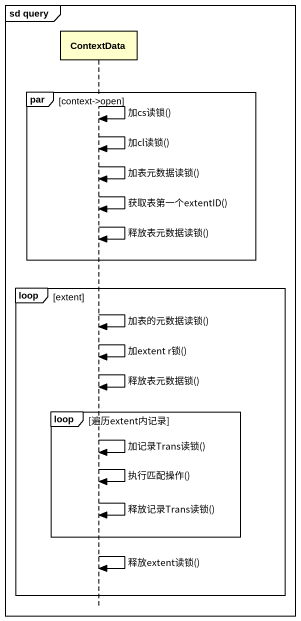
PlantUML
@startuml
mainframe sd query
hide footbox
participant ContextData

par context->open
  ContextData -> ContextData : 加cs读锁()
  ContextData -> ContextData : 加cl读锁()
  ContextData -> ContextData : 加表元数据读锁()
  ContextData -> ContextData : 获取表第一个extentID()
  ContextData -> ContextData : 释放表元数据读锁()
end
loop extent
  ContextData -> ContextData : 加表的元数据读锁()
  ContextData -> ContextData : 加extent r锁()
  ContextData -> ContextData : 释放表元数据锁()
  loop 遍历extent内记录
    ContextData -> ContextData : 加记录Trans读锁()
    ContextData -> ContextData : 执行匹配操作()
    ContextData -> ContextData : 释放记录Trans读锁()
  end
  ContextData -> ContextData : 释放extent读锁()
end
@enduml
